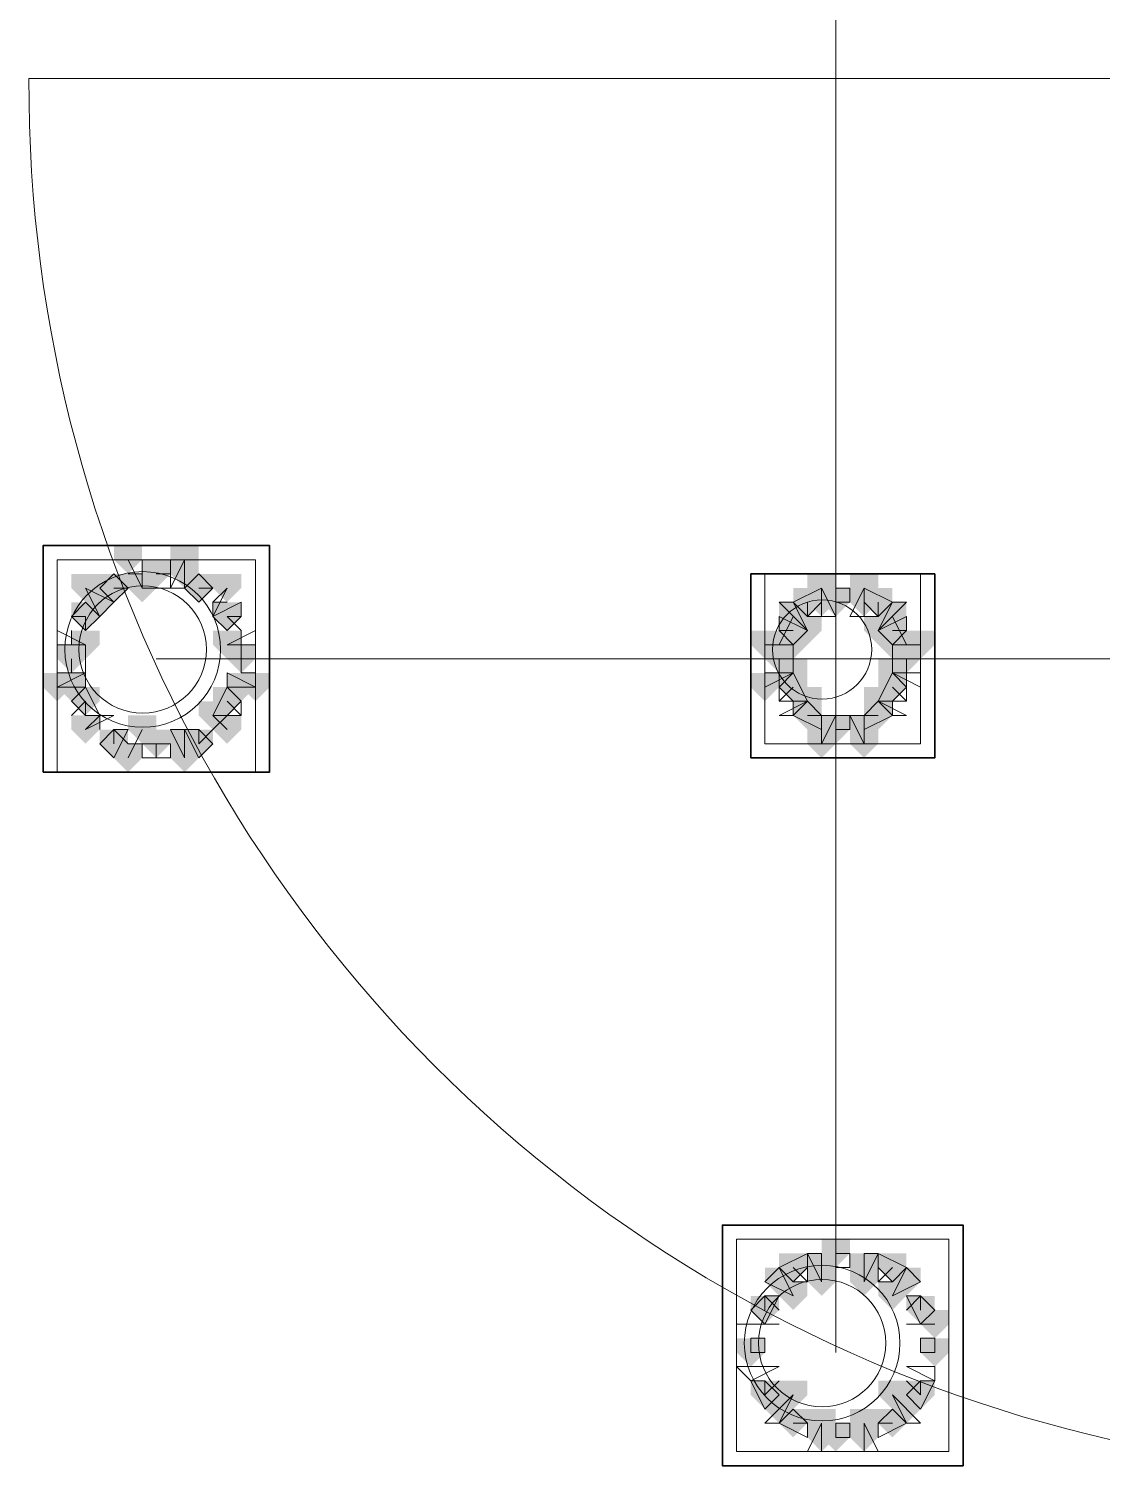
# Model space of a CAD drawing. Header units: millimetres. Extents: x 2315 to 4619, y 1334 to 1897.
# Drawn here: x 3928.01 to 3932.64, y 1548.68 to 1554.92 of the extents above; entities that cross this region are included whole.
import ezdxf

# ---------------------------------------------------------------- set-up
doc = ezdxf.new("R2010")
doc.units = ezdxf.units.MM
for name, color, linetype, true_color in [('PDF_10', 7, 'Continuous', 0x00b85c), ('PDF_AXIS', 7, 'Continuous', 0x00b85c), ('PDF_柱构件', 7, 'Continuous', 0x00b85c), ('PDF_转运站初步方案', 7, 'Continuous', 0x00b85c)]:
    doc.layers.add(name, color=color, linetype=linetype, true_color=true_color)
doc.layers.add('PDF_中心线层', color=1, linetype='Continuous')
doc.layers.add('PDF_粗实线层', color=7, linetype='Continuous')

msp = doc.modelspace()

# ---------------------------------------------------------------- hatches: boundary and pattern name
at = {"layer": 'PDF_10', "transparency": 33554559}
for points in [[(3928.5641, 1552.6298), (3928.5031, 1552.6298), (3928.5031, 1552.5687), (3928.5641, 1552.5076), (3928.6252, 1552.5687), (3928.6252, 1552.6298)], [(3928.5641, 1552.6298), (3928.5031, 1552.6298), (3928.5031, 1552.5687), (3928.5641, 1552.5076), (3928.6252, 1552.5687), (3928.6252, 1552.6298)], [(3928.5641, 1552.6298), (3928.5031, 1552.6298), (3928.5031, 1552.5687), (3928.5641, 1552.5076), (3928.6252, 1552.5687), (3928.6252, 1552.6298)], [(3928.3809, 1552.5687), (3928.3198, 1552.5687), (3928.3198, 1552.5076), (3928.3809, 1552.4466), (3928.442, 1552.5076), (3928.442, 1552.5687)], [(3928.3809, 1552.5687), (3928.3198, 1552.5687), (3928.3198, 1552.5076), (3928.3809, 1552.4466), (3928.442, 1552.5076), (3928.442, 1552.5687)], [(3928.3809, 1552.5687), (3928.3198, 1552.5687), (3928.3198, 1552.5076), (3928.3809, 1552.4466), (3928.442, 1552.5076), (3928.442, 1552.5687)], [(3928.7474, 1552.5687), (3928.6863, 1552.5687), (3928.6863, 1552.5076), (3928.7474, 1552.4466), (3928.8085, 1552.5076), (3928.8085, 1552.5687)], [(3928.7474, 1552.5687), (3928.6863, 1552.5687), (3928.6863, 1552.5076), (3928.7474, 1552.4466), (3928.8085, 1552.5076), (3928.8085, 1552.5687)], [(3928.7474, 1552.5687), (3928.6863, 1552.5687), (3928.6863, 1552.5076), (3928.7474, 1552.4466), (3928.8085, 1552.5076), (3928.8085, 1552.5687)], [(3931.3739, 1552.5076), (3931.3128, 1552.5076), (3931.3128, 1552.4466), (3931.3739, 1552.3855), (3931.4349, 1552.4466), (3931.4349, 1552.5076)], [(3931.3739, 1552.5076), (3931.3128, 1552.5076), (3931.3128, 1552.4466), (3931.3739, 1552.3855), (3931.4349, 1552.4466), (3931.4349, 1552.5076)], [(3931.496, 1552.5076), (3931.4349, 1552.5076), (3931.4349, 1552.4466), (3931.496, 1552.3855), (3931.5571, 1552.4466), (3931.5571, 1552.5076)], [(3931.496, 1552.5076), (3931.4349, 1552.5076), (3931.4349, 1552.4466), (3931.496, 1552.3855), (3931.5571, 1552.4466), (3931.5571, 1552.5076)], [(3931.6793, 1552.5076), (3931.6182, 1552.5076), (3931.6182, 1552.4466), (3931.6793, 1552.3855), (3931.7404, 1552.4466), (3931.7404, 1552.5076)], [(3931.6793, 1552.5076), (3931.6182, 1552.5076), (3931.6182, 1552.4466), (3931.6793, 1552.3855), (3931.7404, 1552.4466), (3931.7404, 1552.5076)], [(3928.2587, 1552.4466), (3928.1976, 1552.4466), (3928.1976, 1552.3855), (3928.2587, 1552.3244), (3928.3198, 1552.3855), (3928.3198, 1552.4466)], [(3928.2587, 1552.4466), (3928.1976, 1552.4466), (3928.1976, 1552.3855), (3928.2587, 1552.3244), (3928.3198, 1552.3855), (3928.3198, 1552.4466)], [(3928.8695, 1552.4466), (3928.8085, 1552.4466), (3928.8085, 1552.3855), (3928.8695, 1552.3244), (3928.9306, 1552.3855), (3928.9306, 1552.4466)], [(3928.8695, 1552.4466), (3928.8085, 1552.4466), (3928.8085, 1552.3855), (3928.8695, 1552.3244), (3928.9306, 1552.3855), (3928.9306, 1552.4466)], [(3931.3128, 1552.3855), (3931.2517, 1552.3855), (3931.2517, 1552.3244), (3931.3128, 1552.2633), (3931.3739, 1552.3244), (3931.3739, 1552.3855)], [(3931.3128, 1552.3855), (3931.2517, 1552.3855), (3931.2517, 1552.3244), (3931.3128, 1552.2633), (3931.3739, 1552.3244), (3931.3739, 1552.3855)], [(3931.7404, 1552.3855), (3931.6793, 1552.3855), (3931.6793, 1552.3244), (3931.7404, 1552.2633), (3931.8014, 1552.3244), (3931.8014, 1552.3855)], [(3931.7404, 1552.3855), (3931.6793, 1552.3855), (3931.6793, 1552.3244), (3931.7404, 1552.2633), (3931.8014, 1552.3244), (3931.8014, 1552.3855)], [(3928.1976, 1552.2633), (3928.1366, 1552.2633), (3928.1366, 1552.2022), (3928.1976, 1552.1412), (3928.2587, 1552.2022), (3928.2587, 1552.2633)], [(3928.1976, 1552.2633), (3928.1366, 1552.2633), (3928.1366, 1552.2022), (3928.1976, 1552.1412), (3928.2587, 1552.2022), (3928.2587, 1552.2633)], [(3928.1976, 1552.2633), (3928.1366, 1552.2633), (3928.1366, 1552.2022), (3928.1976, 1552.1412), (3928.2587, 1552.2022), (3928.2587, 1552.2633)], [(3928.9306, 1552.2633), (3928.8695, 1552.2633), (3928.8695, 1552.2022), (3928.9306, 1552.1412), (3928.9917, 1552.2022), (3928.9917, 1552.2633)], [(3928.9306, 1552.2633), (3928.8695, 1552.2633), (3928.8695, 1552.2022), (3928.9306, 1552.1412), (3928.9917, 1552.2022), (3928.9917, 1552.2633)], [(3931.2517, 1552.2633), (3931.1906, 1552.2633), (3931.1906, 1552.2022), (3931.2517, 1552.1412), (3931.3128, 1552.2022), (3931.3128, 1552.2633)], [(3931.2517, 1552.2633), (3931.1906, 1552.2633), (3931.1906, 1552.2022), (3931.2517, 1552.1412), (3931.3128, 1552.2022), (3931.3128, 1552.2633)], [(3931.2517, 1552.2633), (3931.1906, 1552.2633), (3931.1906, 1552.2022), (3931.2517, 1552.1412), (3931.3128, 1552.2022), (3931.3128, 1552.2633)], [(3931.8014, 1552.2633), (3931.7404, 1552.2633), (3931.7404, 1552.2022), (3931.8014, 1552.1412), (3931.8625, 1552.2022), (3931.8625, 1552.2633)], [(3931.8014, 1552.2633), (3931.7404, 1552.2633), (3931.7404, 1552.2022), (3931.8014, 1552.1412), (3931.8625, 1552.2022), (3931.8625, 1552.2633)], [(3931.8014, 1552.2633), (3931.7404, 1552.2633), (3931.7404, 1552.2022), (3931.8014, 1552.1412), (3931.8625, 1552.2022), (3931.8625, 1552.2633)], [(3931.3128, 1552.1412), (3931.2517, 1552.1412), (3931.2517, 1552.0801), (3931.3128, 1552.019), (3931.3739, 1552.0801), (3931.3739, 1552.1412)], [(3931.3128, 1552.1412), (3931.2517, 1552.1412), (3931.2517, 1552.0801), (3931.3128, 1552.019), (3931.3739, 1552.0801), (3931.3739, 1552.1412)], [(3931.7404, 1552.1412), (3931.6793, 1552.1412), (3931.6793, 1552.0801), (3931.7404, 1552.019), (3931.8014, 1552.0801), (3931.8014, 1552.1412)], [(3931.7404, 1552.1412), (3931.6793, 1552.1412), (3931.6793, 1552.0801), (3931.7404, 1552.019), (3931.8014, 1552.0801), (3931.8014, 1552.1412)], [(3928.2587, 1552.0801), (3928.1976, 1552.0801), (3928.1976, 1552.019), (3928.2587, 1551.9579), (3928.3198, 1552.019), (3928.3198, 1552.0801)], [(3928.2587, 1552.0801), (3928.1976, 1552.0801), (3928.1976, 1552.019), (3928.2587, 1551.9579), (3928.3198, 1552.019), (3928.3198, 1552.0801)], [(3928.8695, 1552.0801), (3928.8085, 1552.0801), (3928.8085, 1552.019), (3928.8695, 1551.9579), (3928.9306, 1552.019), (3928.9306, 1552.0801)], [(3928.8695, 1552.0801), (3928.8085, 1552.0801), (3928.8085, 1552.019), (3928.8695, 1551.9579), (3928.9306, 1552.019), (3928.9306, 1552.0801)], [(3931.3739, 1552.019), (3931.3128, 1552.019), (3931.3128, 1551.9579), (3931.3739, 1551.8968), (3931.4349, 1551.9579), (3931.4349, 1552.019)], [(3931.3739, 1552.019), (3931.3128, 1552.019), (3931.3128, 1551.9579), (3931.3739, 1551.8968), (3931.4349, 1551.9579), (3931.4349, 1552.019)], [(3931.3739, 1552.019), (3931.3128, 1552.019), (3931.3128, 1551.9579), (3931.3739, 1551.8968), (3931.4349, 1551.9579), (3931.4349, 1552.019)], [(3931.6793, 1552.019), (3931.6182, 1552.019), (3931.6182, 1551.9579), (3931.6793, 1551.8968), (3931.7404, 1551.9579), (3931.7404, 1552.019)], [(3931.6793, 1552.019), (3931.6182, 1552.019), (3931.6182, 1551.9579), (3931.6793, 1551.8968), (3931.7404, 1551.9579), (3931.7404, 1552.019)], [(3931.6793, 1552.019), (3931.6182, 1552.019), (3931.6182, 1551.9579), (3931.6793, 1551.8968), (3931.7404, 1551.9579), (3931.7404, 1552.019)], [(3931.496, 1551.9579), (3931.4349, 1551.9579), (3931.4349, 1551.8968), (3931.496, 1551.8357), (3931.5571, 1551.8968), (3931.5571, 1551.9579)], [(3931.496, 1551.9579), (3931.4349, 1551.9579), (3931.4349, 1551.8968), (3931.496, 1551.8357), (3931.5571, 1551.8968), (3931.5571, 1551.9579)], [(3928.3809, 1551.8968), (3928.3198, 1551.8968), (3928.3198, 1551.8357), (3928.3809, 1551.7747), (3928.442, 1551.8357), (3928.442, 1551.8968)], [(3928.3809, 1551.8968), (3928.3198, 1551.8968), (3928.3198, 1551.8357), (3928.3809, 1551.7747), (3928.442, 1551.8357), (3928.442, 1551.8968)], [(3928.5641, 1551.8968), (3928.5031, 1551.8968), (3928.5031, 1551.8357), (3928.5641, 1551.7747), (3928.6252, 1551.8357), (3928.6252, 1551.8968)], [(3928.5641, 1551.8968), (3928.5031, 1551.8968), (3928.5031, 1551.8357), (3928.5641, 1551.7747), (3928.6252, 1551.8357), (3928.6252, 1551.8968)], [(3928.7474, 1551.8968), (3928.6863, 1551.8968), (3928.6863, 1551.8357), (3928.7474, 1551.7747), (3928.8085, 1551.8357), (3928.8085, 1551.8968)], [(3928.7474, 1551.8968), (3928.6863, 1551.8968), (3928.6863, 1551.8357), (3928.7474, 1551.7747), (3928.8085, 1551.8357), (3928.8085, 1551.8968)], [(3931.496, 1549.6979), (3931.4349, 1549.6979), (3931.4349, 1549.6368), (3931.496, 1549.5757), (3931.5571, 1549.6368), (3931.5571, 1549.6979)], [(3931.496, 1549.6979), (3931.4349, 1549.6979), (3931.4349, 1549.6368), (3931.496, 1549.5757), (3931.5571, 1549.6368), (3931.5571, 1549.6979)], [(3931.3128, 1549.6368), (3931.2517, 1549.6368), (3931.2517, 1549.5757), (3931.3128, 1549.5147), (3931.3739, 1549.5757), (3931.3739, 1549.6368)], [(3931.3128, 1549.6368), (3931.2517, 1549.6368), (3931.2517, 1549.5757), (3931.3128, 1549.5147), (3931.3739, 1549.5757), (3931.3739, 1549.6368)], [(3931.7404, 1549.6368), (3931.6793, 1549.6368), (3931.6793, 1549.5757), (3931.7404, 1549.5147), (3931.8014, 1549.5757), (3931.8014, 1549.6368)], [(3931.7404, 1549.6368), (3931.6793, 1549.6368), (3931.6793, 1549.5757), (3931.7404, 1549.5147), (3931.8014, 1549.5757), (3931.8014, 1549.6368)], [(3931.1906, 1549.4536), (3931.1295, 1549.4536), (3931.1295, 1549.3925), (3931.1906, 1549.3314), (3931.2517, 1549.3925), (3931.2517, 1549.4536)], [(3931.1906, 1549.4536), (3931.1295, 1549.4536), (3931.1295, 1549.3925), (3931.1906, 1549.3314), (3931.2517, 1549.3925), (3931.2517, 1549.4536)], [(3931.8625, 1549.4536), (3931.8014, 1549.4536), (3931.8014, 1549.3925), (3931.8625, 1549.3314), (3931.9236, 1549.3925), (3931.9236, 1549.4536)], [(3931.8625, 1549.4536), (3931.8014, 1549.4536), (3931.8014, 1549.3925), (3931.8625, 1549.3314), (3931.9236, 1549.3925), (3931.9236, 1549.4536)], [(3931.1295, 1549.2703), (3931.0685, 1549.2703), (3931.0685, 1549.2093), (3931.1295, 1549.1482), (3931.1906, 1549.2093), (3931.1906, 1549.2703)], [(3931.1295, 1549.2703), (3931.0685, 1549.2703), (3931.0685, 1549.2093), (3931.1295, 1549.1482), (3931.1906, 1549.2093), (3931.1906, 1549.2703)], [(3931.9236, 1549.2703), (3931.8625, 1549.2703), (3931.8625, 1549.2093), (3931.9236, 1549.1482), (3931.9847, 1549.2093), (3931.9847, 1549.2703)], [(3931.9236, 1549.2703), (3931.8625, 1549.2703), (3931.8625, 1549.2093), (3931.9236, 1549.1482), (3931.9847, 1549.2093), (3931.9847, 1549.2703)], [(3931.1906, 1549.0871), (3931.1295, 1549.0871), (3931.1295, 1549.026), (3931.1906, 1548.9649), (3931.2517, 1549.026), (3931.2517, 1549.0871)], [(3931.1906, 1549.0871), (3931.1295, 1549.0871), (3931.1295, 1549.026), (3931.1906, 1548.9649), (3931.2517, 1549.026), (3931.2517, 1549.0871)], [(3931.8625, 1549.0871), (3931.8014, 1549.0871), (3931.8014, 1549.026), (3931.8625, 1548.9649), (3931.9236, 1549.026), (3931.9236, 1549.0871)], [(3931.8625, 1549.0871), (3931.8014, 1549.0871), (3931.8014, 1549.026), (3931.8625, 1548.9649), (3931.9236, 1549.026), (3931.9236, 1549.0871)], [(3931.3128, 1548.9649), (3931.2517, 1548.9649), (3931.2517, 1548.9039), (3931.3128, 1548.8428), (3931.3739, 1548.9039), (3931.3739, 1548.9649)], [(3931.3128, 1548.9649), (3931.2517, 1548.9649), (3931.2517, 1548.9039), (3931.3128, 1548.8428), (3931.3739, 1548.9039), (3931.3739, 1548.9649)], [(3931.7404, 1548.9649), (3931.6793, 1548.9649), (3931.6793, 1548.9039), (3931.7404, 1548.8428), (3931.8014, 1548.9039), (3931.8014, 1548.9649)], [(3931.7404, 1548.9649), (3931.6793, 1548.9649), (3931.6793, 1548.9039), (3931.7404, 1548.8428), (3931.8014, 1548.9039), (3931.8014, 1548.9649)], [(3931.496, 1548.9039), (3931.4349, 1548.9039), (3931.4349, 1548.8428), (3931.496, 1548.7817), (3931.5571, 1548.8428), (3931.5571, 1548.9039)], [(3931.496, 1548.9039), (3931.4349, 1548.9039), (3931.4349, 1548.8428), (3931.496, 1548.7817), (3931.5571, 1548.8428), (3931.5571, 1548.9039)]]:
    msp.add_hatch(color=6, dxfattribs=at).paths.add_polyline_path(points)
at = {"layer": 'PDF_柱构件', "transparency": 33554559}
for points in [[(3928.442, 1552.6909), (3928.3809, 1552.6909), (3928.3809, 1552.6298), (3928.442, 1552.5687), (3928.5031, 1552.6298), (3928.5031, 1552.6909)], [(3928.6863, 1552.6909), (3928.6252, 1552.6909), (3928.6252, 1552.6298), (3928.6863, 1552.5687), (3928.7474, 1552.6298), (3928.7474, 1552.6909)], [(3928.6863, 1552.6298), (3928.6252, 1552.6298), (3928.6252, 1552.5687), (3928.6863, 1552.5076), (3928.7474, 1552.5687), (3928.7474, 1552.6298)], [(3928.2587, 1552.5687), (3928.1976, 1552.5687), (3928.1976, 1552.5076), (3928.2587, 1552.4466), (3928.3198, 1552.5076), (3928.3198, 1552.5687)], [(3928.5031, 1552.5687), (3928.442, 1552.5687), (3928.442, 1552.5076), (3928.5031, 1552.4466), (3928.5641, 1552.5076), (3928.5641, 1552.5687)], [(3928.8695, 1552.5687), (3928.8085, 1552.5687), (3928.8085, 1552.5076), (3928.8695, 1552.4466), (3928.9306, 1552.5076), (3928.9306, 1552.5687)], [(3931.4349, 1552.5687), (3931.3739, 1552.5687), (3931.3739, 1552.5076), (3931.4349, 1552.4466), (3931.496, 1552.5076), (3931.496, 1552.5687)], [(3931.6182, 1552.5687), (3931.5571, 1552.5687), (3931.5571, 1552.5076), (3931.6182, 1552.4466), (3931.6793, 1552.5076), (3931.6793, 1552.5687)], [(3928.3198, 1552.5076), (3928.2587, 1552.5076), (3928.2587, 1552.4466), (3928.3198, 1552.3855), (3928.3809, 1552.4466), (3928.3809, 1552.5076)], [(3931.4349, 1552.5076), (3931.3739, 1552.5076), (3931.3739, 1552.4466), (3931.4349, 1552.3855), (3931.496, 1552.4466), (3931.496, 1552.5076)], [(3931.6182, 1552.5076), (3931.5571, 1552.5076), (3931.5571, 1552.4466), (3931.6182, 1552.3855), (3931.6793, 1552.4466), (3931.6793, 1552.5076)], [(3931.3128, 1552.4466), (3931.2517, 1552.4466), (3931.2517, 1552.3855), (3931.3128, 1552.3244), (3931.3739, 1552.3855), (3931.3739, 1552.4466)], [(3931.7404, 1552.4466), (3931.6793, 1552.4466), (3931.6793, 1552.3855), (3931.7404, 1552.3244), (3931.8014, 1552.3855), (3931.8014, 1552.4466)], [(3931.3739, 1552.3855), (3931.3128, 1552.3855), (3931.3128, 1552.3244), (3931.3739, 1552.2633), (3931.4349, 1552.3244), (3931.4349, 1552.3855)], [(3931.6793, 1552.3855), (3931.6182, 1552.3855), (3931.6182, 1552.3244), (3931.6793, 1552.2633), (3931.7404, 1552.3244), (3931.7404, 1552.3855)], [(3928.2587, 1552.3244), (3928.1976, 1552.3244), (3928.1976, 1552.2633), (3928.2587, 1552.2022), (3928.3198, 1552.2633), (3928.3198, 1552.3244)], [(3928.8695, 1552.3244), (3928.8085, 1552.3244), (3928.8085, 1552.2633), (3928.8695, 1552.2022), (3928.9306, 1552.2633), (3928.9306, 1552.3244)], [(3931.1906, 1552.3244), (3931.1295, 1552.3244), (3931.1295, 1552.2633), (3931.1906, 1552.2022), (3931.2517, 1552.2633), (3931.2517, 1552.3244)], [(3931.2517, 1552.3244), (3931.1906, 1552.3244), (3931.1906, 1552.2633), (3931.2517, 1552.2022), (3931.3128, 1552.2633), (3931.3128, 1552.3244)], [(3931.3128, 1552.3244), (3931.2517, 1552.3244), (3931.2517, 1552.2633), (3931.3128, 1552.2022), (3931.3739, 1552.2633), (3931.3739, 1552.3244)], [(3931.7404, 1552.3244), (3931.6793, 1552.3244), (3931.6793, 1552.2633), (3931.7404, 1552.2022), (3931.8014, 1552.2633), (3931.8014, 1552.3244)], [(3931.8014, 1552.3244), (3931.7404, 1552.3244), (3931.7404, 1552.2633), (3931.8014, 1552.2022), (3931.8625, 1552.2633), (3931.8625, 1552.3244)], [(3931.8625, 1552.3244), (3931.8014, 1552.3244), (3931.8014, 1552.2633), (3931.8625, 1552.2022), (3931.9236, 1552.2633), (3931.9236, 1552.3244)], [(3931.3128, 1552.2022), (3931.2517, 1552.2022), (3931.2517, 1552.1412), (3931.3128, 1552.0801), (3931.3739, 1552.1412), (3931.3739, 1552.2022)], [(3931.7404, 1552.2022), (3931.6793, 1552.2022), (3931.6793, 1552.1412), (3931.7404, 1552.0801), (3931.8014, 1552.1412), (3931.8014, 1552.2022)], [(3928.1366, 1552.1412), (3928.0755, 1552.1412), (3928.0755, 1552.0801), (3928.1366, 1552.019), (3928.1976, 1552.0801), (3928.1976, 1552.1412)], [(3928.1976, 1552.1412), (3928.1366, 1552.1412), (3928.1366, 1552.0801), (3928.1976, 1552.019), (3928.2587, 1552.0801), (3928.2587, 1552.1412)], [(3928.9306, 1552.1412), (3928.8695, 1552.1412), (3928.8695, 1552.0801), (3928.9306, 1552.019), (3928.9917, 1552.0801), (3928.9917, 1552.1412)], [(3928.9917, 1552.1412), (3928.9306, 1552.1412), (3928.9306, 1552.0801), (3928.9917, 1552.019), (3929.0528, 1552.0801), (3929.0528, 1552.1412)], [(3931.1906, 1552.1412), (3931.1295, 1552.1412), (3931.1295, 1552.0801), (3931.1906, 1552.019), (3931.2517, 1552.0801), (3931.2517, 1552.1412)], [(3931.3739, 1552.0801), (3931.3128, 1552.0801), (3931.3128, 1552.019), (3931.3739, 1551.9579), (3931.4349, 1552.019), (3931.4349, 1552.0801)], [(3931.6793, 1552.0801), (3931.6182, 1552.0801), (3931.6182, 1552.019), (3931.6793, 1551.9579), (3931.7404, 1552.019), (3931.7404, 1552.0801)], [(3928.8085, 1552.019), (3928.7474, 1552.019), (3928.7474, 1551.9579), (3928.8085, 1551.8968), (3928.8695, 1551.9579), (3928.8695, 1552.019)], [(3928.2587, 1551.9579), (3928.1976, 1551.9579), (3928.1976, 1551.8968), (3928.2587, 1551.8357), (3928.3198, 1551.8968), (3928.3198, 1551.9579)], [(3928.5031, 1551.9579), (3928.442, 1551.9579), (3928.442, 1551.8968), (3928.5031, 1551.8357), (3928.5641, 1551.8968), (3928.5641, 1551.9579)], [(3928.8695, 1551.9579), (3928.8085, 1551.9579), (3928.8085, 1551.8968), (3928.8695, 1551.8357), (3928.9306, 1551.8968), (3928.9306, 1551.9579)], [(3931.4349, 1551.9579), (3931.3739, 1551.9579), (3931.3739, 1551.8968), (3931.4349, 1551.8357), (3931.496, 1551.8968), (3931.496, 1551.9579)], [(3931.6182, 1551.9579), (3931.5571, 1551.9579), (3931.5571, 1551.8968), (3931.6182, 1551.8357), (3931.6793, 1551.8968), (3931.6793, 1551.9579)], [(3928.6863, 1551.8968), (3928.6252, 1551.8968), (3928.6252, 1551.8357), (3928.6863, 1551.7747), (3928.7474, 1551.8357), (3928.7474, 1551.8968)], [(3931.4349, 1551.8968), (3931.3739, 1551.8968), (3931.3739, 1551.8357), (3931.4349, 1551.7747), (3931.496, 1551.8357), (3931.496, 1551.8968)], [(3931.6182, 1551.8968), (3931.5571, 1551.8968), (3931.5571, 1551.8357), (3931.6182, 1551.7747), (3931.6793, 1551.8357), (3931.6793, 1551.8968)], [(3928.442, 1551.8357), (3928.3809, 1551.8357), (3928.3809, 1551.7747), (3928.442, 1551.7136), (3928.5031, 1551.7747), (3928.5031, 1551.8357)], [(3928.6863, 1551.8357), (3928.6252, 1551.8357), (3928.6252, 1551.7747), (3928.6863, 1551.7136), (3928.7474, 1551.7747), (3928.7474, 1551.8357)], [(3931.4349, 1549.6368), (3931.3739, 1549.6368), (3931.3739, 1549.5757), (3931.4349, 1549.5147), (3931.496, 1549.5757), (3931.496, 1549.6368)], [(3931.6182, 1549.6368), (3931.5571, 1549.6368), (3931.5571, 1549.5757), (3931.6182, 1549.5147), (3931.6793, 1549.5757), (3931.6793, 1549.6368)], [(3931.2517, 1549.5757), (3931.1906, 1549.5757), (3931.1906, 1549.5147), (3931.2517, 1549.4536), (3931.3128, 1549.5147), (3931.3128, 1549.5757)], [(3931.4349, 1549.5757), (3931.3739, 1549.5757), (3931.3739, 1549.5147), (3931.4349, 1549.4536), (3931.496, 1549.5147), (3931.496, 1549.5757)], [(3931.6182, 1549.5757), (3931.5571, 1549.5757), (3931.5571, 1549.5147), (3931.6182, 1549.4536), (3931.6793, 1549.5147), (3931.6793, 1549.5757)], [(3931.8014, 1549.5757), (3931.7404, 1549.5757), (3931.7404, 1549.5147), (3931.8014, 1549.4536), (3931.8625, 1549.5147), (3931.8625, 1549.5757)], [(3931.3128, 1549.5147), (3931.2517, 1549.5147), (3931.2517, 1549.4536), (3931.3128, 1549.3925), (3931.3739, 1549.4536), (3931.3739, 1549.5147)], [(3931.7404, 1549.5147), (3931.6793, 1549.5147), (3931.6793, 1549.4536), (3931.7404, 1549.3925), (3931.8014, 1549.4536), (3931.8014, 1549.5147)], [(3931.9236, 1549.3925), (3931.8625, 1549.3925), (3931.8625, 1549.3314), (3931.9236, 1549.2703), (3931.9847, 1549.3314), (3931.9847, 1549.3925)], [(3931.3128, 1549.0871), (3931.2517, 1549.0871), (3931.2517, 1549.026), (3931.3128, 1548.9649), (3931.3739, 1549.026), (3931.3739, 1549.0871)], [(3931.7404, 1549.0871), (3931.6793, 1549.0871), (3931.6793, 1549.026), (3931.7404, 1548.9649), (3931.8014, 1549.026), (3931.8014, 1549.0871)], [(3931.2517, 1549.026), (3931.1906, 1549.026), (3931.1906, 1548.9649), (3931.2517, 1548.9039), (3931.3128, 1548.9649), (3931.3128, 1549.026)], [(3931.8014, 1549.026), (3931.7404, 1549.026), (3931.7404, 1548.9649), (3931.8014, 1548.9039), (3931.8625, 1548.9649), (3931.8625, 1549.026)], [(3931.4349, 1548.9649), (3931.3739, 1548.9649), (3931.3739, 1548.9039), (3931.4349, 1548.8428), (3931.496, 1548.9039), (3931.496, 1548.9649)], [(3931.6182, 1548.9649), (3931.5571, 1548.9649), (3931.5571, 1548.9039), (3931.6182, 1548.8428), (3931.6793, 1548.9039), (3931.6793, 1548.9649)], [(3931.4349, 1548.9039), (3931.3739, 1548.9039), (3931.3739, 1548.8428), (3931.4349, 1548.7817), (3931.496, 1548.8428), (3931.496, 1548.9039)], [(3931.6182, 1548.9039), (3931.5571, 1548.9039), (3931.5571, 1548.8428), (3931.6182, 1548.7817), (3931.6793, 1548.8428), (3931.6793, 1548.9039)]]:
    msp.add_hatch(color=6, dxfattribs=at).paths.add_polyline_path(points)
at = {"layer": 'PDF_转运站初步方案', "transparency": 33554559}
for points in [[(3928.5641, 1552.6298), (3928.5031, 1552.6298), (3928.5031, 1552.5687), (3928.5641, 1552.5076), (3928.6252, 1552.5687), (3928.6252, 1552.6298)], [(3928.5641, 1552.6298), (3928.5031, 1552.6298), (3928.5031, 1552.5687), (3928.5641, 1552.5076), (3928.6252, 1552.5687), (3928.6252, 1552.6298)], [(3928.3809, 1552.5687), (3928.3198, 1552.5687), (3928.3198, 1552.5076), (3928.3809, 1552.4466), (3928.442, 1552.5076), (3928.442, 1552.5687)], [(3928.3809, 1552.5687), (3928.3198, 1552.5687), (3928.3198, 1552.5076), (3928.3809, 1552.4466), (3928.442, 1552.5076), (3928.442, 1552.5687)], [(3928.7474, 1552.5687), (3928.6863, 1552.5687), (3928.6863, 1552.5076), (3928.7474, 1552.4466), (3928.8085, 1552.5076), (3928.8085, 1552.5687)], [(3928.7474, 1552.5687), (3928.6863, 1552.5687), (3928.6863, 1552.5076), (3928.7474, 1552.4466), (3928.8085, 1552.5076), (3928.8085, 1552.5687)], [(3931.3739, 1552.5076), (3931.3128, 1552.5076), (3931.3128, 1552.4466), (3931.3739, 1552.3855), (3931.4349, 1552.4466), (3931.4349, 1552.5076)], [(3931.3739, 1552.5076), (3931.3128, 1552.5076), (3931.3128, 1552.4466), (3931.3739, 1552.3855), (3931.4349, 1552.4466), (3931.4349, 1552.5076)], [(3931.496, 1552.5076), (3931.4349, 1552.5076), (3931.4349, 1552.4466), (3931.496, 1552.3855), (3931.5571, 1552.4466), (3931.5571, 1552.5076)], [(3931.496, 1552.5076), (3931.4349, 1552.5076), (3931.4349, 1552.4466), (3931.496, 1552.3855), (3931.5571, 1552.4466), (3931.5571, 1552.5076)], [(3931.6793, 1552.5076), (3931.6182, 1552.5076), (3931.6182, 1552.4466), (3931.6793, 1552.3855), (3931.7404, 1552.4466), (3931.7404, 1552.5076)], [(3931.6793, 1552.5076), (3931.6182, 1552.5076), (3931.6182, 1552.4466), (3931.6793, 1552.3855), (3931.7404, 1552.4466), (3931.7404, 1552.5076)], [(3928.2587, 1552.4466), (3928.1976, 1552.4466), (3928.1976, 1552.3855), (3928.2587, 1552.3244), (3928.3198, 1552.3855), (3928.3198, 1552.4466)], [(3928.2587, 1552.4466), (3928.1976, 1552.4466), (3928.1976, 1552.3855), (3928.2587, 1552.3244), (3928.3198, 1552.3855), (3928.3198, 1552.4466)], [(3928.8695, 1552.4466), (3928.8085, 1552.4466), (3928.8085, 1552.3855), (3928.8695, 1552.3244), (3928.9306, 1552.3855), (3928.9306, 1552.4466)], [(3928.8695, 1552.4466), (3928.8085, 1552.4466), (3928.8085, 1552.3855), (3928.8695, 1552.3244), (3928.9306, 1552.3855), (3928.9306, 1552.4466)], [(3931.3128, 1552.3855), (3931.2517, 1552.3855), (3931.2517, 1552.3244), (3931.3128, 1552.2633), (3931.3739, 1552.3244), (3931.3739, 1552.3855)], [(3931.3128, 1552.3855), (3931.2517, 1552.3855), (3931.2517, 1552.3244), (3931.3128, 1552.2633), (3931.3739, 1552.3244), (3931.3739, 1552.3855)], [(3931.7404, 1552.3855), (3931.6793, 1552.3855), (3931.6793, 1552.3244), (3931.7404, 1552.2633), (3931.8014, 1552.3244), (3931.8014, 1552.3855)], [(3931.7404, 1552.3855), (3931.6793, 1552.3855), (3931.6793, 1552.3244), (3931.7404, 1552.2633), (3931.8014, 1552.3244), (3931.8014, 1552.3855)], [(3928.1976, 1552.2633), (3928.1366, 1552.2633), (3928.1366, 1552.2022), (3928.1976, 1552.1412), (3928.2587, 1552.2022), (3928.2587, 1552.2633)], [(3928.1976, 1552.2633), (3928.1366, 1552.2633), (3928.1366, 1552.2022), (3928.1976, 1552.1412), (3928.2587, 1552.2022), (3928.2587, 1552.2633)], [(3928.9306, 1552.2633), (3928.8695, 1552.2633), (3928.8695, 1552.2022), (3928.9306, 1552.1412), (3928.9917, 1552.2022), (3928.9917, 1552.2633)], [(3928.9306, 1552.2633), (3928.8695, 1552.2633), (3928.8695, 1552.2022), (3928.9306, 1552.1412), (3928.9917, 1552.2022), (3928.9917, 1552.2633)], [(3931.2517, 1552.2633), (3931.1906, 1552.2633), (3931.1906, 1552.2022), (3931.2517, 1552.1412), (3931.3128, 1552.2022), (3931.3128, 1552.2633)], [(3931.2517, 1552.2633), (3931.1906, 1552.2633), (3931.1906, 1552.2022), (3931.2517, 1552.1412), (3931.3128, 1552.2022), (3931.3128, 1552.2633)], [(3931.8014, 1552.2633), (3931.7404, 1552.2633), (3931.7404, 1552.2022), (3931.8014, 1552.1412), (3931.8625, 1552.2022), (3931.8625, 1552.2633)], [(3931.8014, 1552.2633), (3931.7404, 1552.2633), (3931.7404, 1552.2022), (3931.8014, 1552.1412), (3931.8625, 1552.2022), (3931.8625, 1552.2633)], [(3931.3128, 1552.1412), (3931.2517, 1552.1412), (3931.2517, 1552.0801), (3931.3128, 1552.019), (3931.3739, 1552.0801), (3931.3739, 1552.1412)], [(3931.3128, 1552.1412), (3931.2517, 1552.1412), (3931.2517, 1552.0801), (3931.3128, 1552.019), (3931.3739, 1552.0801), (3931.3739, 1552.1412)], [(3931.7404, 1552.1412), (3931.6793, 1552.1412), (3931.6793, 1552.0801), (3931.7404, 1552.019), (3931.8014, 1552.0801), (3931.8014, 1552.1412)], [(3931.7404, 1552.1412), (3931.6793, 1552.1412), (3931.6793, 1552.0801), (3931.7404, 1552.019), (3931.8014, 1552.0801), (3931.8014, 1552.1412)], [(3928.2587, 1552.0801), (3928.1976, 1552.0801), (3928.1976, 1552.019), (3928.2587, 1551.9579), (3928.3198, 1552.019), (3928.3198, 1552.0801)], [(3928.2587, 1552.0801), (3928.1976, 1552.0801), (3928.1976, 1552.019), (3928.2587, 1551.9579), (3928.3198, 1552.019), (3928.3198, 1552.0801)], [(3928.8695, 1552.0801), (3928.8085, 1552.0801), (3928.8085, 1552.019), (3928.8695, 1551.9579), (3928.9306, 1552.019), (3928.9306, 1552.0801)], [(3928.8695, 1552.0801), (3928.8085, 1552.0801), (3928.8085, 1552.019), (3928.8695, 1551.9579), (3928.9306, 1552.019), (3928.9306, 1552.0801)], [(3931.3739, 1552.019), (3931.3128, 1552.019), (3931.3128, 1551.9579), (3931.3739, 1551.8968), (3931.4349, 1551.9579), (3931.4349, 1552.019)], [(3931.3739, 1552.019), (3931.3128, 1552.019), (3931.3128, 1551.9579), (3931.3739, 1551.8968), (3931.4349, 1551.9579), (3931.4349, 1552.019)], [(3931.6793, 1552.019), (3931.6182, 1552.019), (3931.6182, 1551.9579), (3931.6793, 1551.8968), (3931.7404, 1551.9579), (3931.7404, 1552.019)], [(3931.6793, 1552.019), (3931.6182, 1552.019), (3931.6182, 1551.9579), (3931.6793, 1551.8968), (3931.7404, 1551.9579), (3931.7404, 1552.019)], [(3931.496, 1551.9579), (3931.4349, 1551.9579), (3931.4349, 1551.8968), (3931.496, 1551.8357), (3931.5571, 1551.8968), (3931.5571, 1551.9579)], [(3931.496, 1551.9579), (3931.4349, 1551.9579), (3931.4349, 1551.8968), (3931.496, 1551.8357), (3931.5571, 1551.8968), (3931.5571, 1551.9579)], [(3928.3809, 1551.8968), (3928.3198, 1551.8968), (3928.3198, 1551.8357), (3928.3809, 1551.7747), (3928.442, 1551.8357), (3928.442, 1551.8968)], [(3928.3809, 1551.8968), (3928.3198, 1551.8968), (3928.3198, 1551.8357), (3928.3809, 1551.7747), (3928.442, 1551.8357), (3928.442, 1551.8968)], [(3928.5641, 1551.8968), (3928.5031, 1551.8968), (3928.5031, 1551.8357), (3928.5641, 1551.7747), (3928.6252, 1551.8357), (3928.6252, 1551.8968)], [(3928.5641, 1551.8968), (3928.5031, 1551.8968), (3928.5031, 1551.8357), (3928.5641, 1551.7747), (3928.6252, 1551.8357), (3928.6252, 1551.8968)], [(3928.7474, 1551.8968), (3928.6863, 1551.8968), (3928.6863, 1551.8357), (3928.7474, 1551.7747), (3928.8085, 1551.8357), (3928.8085, 1551.8968)], [(3928.7474, 1551.8968), (3928.6863, 1551.8968), (3928.6863, 1551.8357), (3928.7474, 1551.7747), (3928.8085, 1551.8357), (3928.8085, 1551.8968)], [(3931.496, 1549.6979), (3931.4349, 1549.6979), (3931.4349, 1549.6368), (3931.496, 1549.5757), (3931.5571, 1549.6368), (3931.5571, 1549.6979)], [(3931.496, 1549.6979), (3931.4349, 1549.6979), (3931.4349, 1549.6368), (3931.496, 1549.5757), (3931.5571, 1549.6368), (3931.5571, 1549.6979)], [(3931.3128, 1549.6368), (3931.2517, 1549.6368), (3931.2517, 1549.5757), (3931.3128, 1549.5147), (3931.3739, 1549.5757), (3931.3739, 1549.6368)], [(3931.3128, 1549.6368), (3931.2517, 1549.6368), (3931.2517, 1549.5757), (3931.3128, 1549.5147), (3931.3739, 1549.5757), (3931.3739, 1549.6368)], [(3931.7404, 1549.6368), (3931.6793, 1549.6368), (3931.6793, 1549.5757), (3931.7404, 1549.5147), (3931.8014, 1549.5757), (3931.8014, 1549.6368)], [(3931.7404, 1549.6368), (3931.6793, 1549.6368), (3931.6793, 1549.5757), (3931.7404, 1549.5147), (3931.8014, 1549.5757), (3931.8014, 1549.6368)], [(3931.1906, 1549.4536), (3931.1295, 1549.4536), (3931.1295, 1549.3925), (3931.1906, 1549.3314), (3931.2517, 1549.3925), (3931.2517, 1549.4536)], [(3931.1906, 1549.4536), (3931.1295, 1549.4536), (3931.1295, 1549.3925), (3931.1906, 1549.3314), (3931.2517, 1549.3925), (3931.2517, 1549.4536)], [(3931.8625, 1549.4536), (3931.8014, 1549.4536), (3931.8014, 1549.3925), (3931.8625, 1549.3314), (3931.9236, 1549.3925), (3931.9236, 1549.4536)], [(3931.8625, 1549.4536), (3931.8014, 1549.4536), (3931.8014, 1549.3925), (3931.8625, 1549.3314), (3931.9236, 1549.3925), (3931.9236, 1549.4536)], [(3931.1295, 1549.2703), (3931.0685, 1549.2703), (3931.0685, 1549.2093), (3931.1295, 1549.1482), (3931.1906, 1549.2093), (3931.1906, 1549.2703)], [(3931.1295, 1549.2703), (3931.0685, 1549.2703), (3931.0685, 1549.2093), (3931.1295, 1549.1482), (3931.1906, 1549.2093), (3931.1906, 1549.2703)], [(3931.9236, 1549.2703), (3931.8625, 1549.2703), (3931.8625, 1549.2093), (3931.9236, 1549.1482), (3931.9847, 1549.2093), (3931.9847, 1549.2703)], [(3931.9236, 1549.2703), (3931.8625, 1549.2703), (3931.8625, 1549.2093), (3931.9236, 1549.1482), (3931.9847, 1549.2093), (3931.9847, 1549.2703)], [(3931.1906, 1549.0871), (3931.1295, 1549.0871), (3931.1295, 1549.026), (3931.1906, 1548.9649), (3931.2517, 1549.026), (3931.2517, 1549.0871)], [(3931.1906, 1549.0871), (3931.1295, 1549.0871), (3931.1295, 1549.026), (3931.1906, 1548.9649), (3931.2517, 1549.026), (3931.2517, 1549.0871)], [(3931.8625, 1549.0871), (3931.8014, 1549.0871), (3931.8014, 1549.026), (3931.8625, 1548.9649), (3931.9236, 1549.026), (3931.9236, 1549.0871)], [(3931.8625, 1549.0871), (3931.8014, 1549.0871), (3931.8014, 1549.026), (3931.8625, 1548.9649), (3931.9236, 1549.026), (3931.9236, 1549.0871)], [(3931.3128, 1548.9649), (3931.2517, 1548.9649), (3931.2517, 1548.9039), (3931.3128, 1548.8428), (3931.3739, 1548.9039), (3931.3739, 1548.9649)], [(3931.3128, 1548.9649), (3931.2517, 1548.9649), (3931.2517, 1548.9039), (3931.3128, 1548.8428), (3931.3739, 1548.9039), (3931.3739, 1548.9649)], [(3931.7404, 1548.9649), (3931.6793, 1548.9649), (3931.6793, 1548.9039), (3931.7404, 1548.8428), (3931.8014, 1548.9039), (3931.8014, 1548.9649)], [(3931.7404, 1548.9649), (3931.6793, 1548.9649), (3931.6793, 1548.9039), (3931.7404, 1548.8428), (3931.8014, 1548.9039), (3931.8014, 1548.9649)], [(3931.496, 1548.9039), (3931.4349, 1548.9039), (3931.4349, 1548.8428), (3931.496, 1548.7817), (3931.5571, 1548.8428), (3931.5571, 1548.9039)], [(3931.496, 1548.9039), (3931.4349, 1548.9039), (3931.4349, 1548.8428), (3931.496, 1548.7817), (3931.5571, 1548.8428), (3931.5571, 1548.9039)]]:
    msp.add_hatch(color=6, dxfattribs=at).paths.add_polyline_path(points)

# ---------------------------------------------------------------- linework, layer by layer
at = {"layer": 'PDF_10', "color": 6, "lineweight": 18}
for points in [[(3928.6252, 1552.5687), (3928.5641, 1552.5687)], [(3928.442, 1552.5076), (3928.3809, 1552.5076)], [(3928.8085, 1552.5076), (3928.7474, 1552.5076)], [(3931.5571, 1552.4466), (3931.496, 1552.4466), (3931.496, 1552.5076)], [(3931.4349, 1552.4466), (3931.3739, 1552.3855), (3931.3739, 1552.4466)], [(3931.6793, 1552.4466), (3931.6793, 1552.3855), (3931.6182, 1552.4466)], [(3928.1976, 1552.3855), (3928.2587, 1552.3855), (3928.2587, 1552.3244)], [(3928.9306, 1552.3244), (3928.8695, 1552.3855), (3928.9306, 1552.3855)], [(3931.3128, 1552.3855), (3931.2517, 1552.2633)], [(3931.8014, 1552.2633), (3931.7404, 1552.3855)], [(3931.3128, 1552.3244), (3931.2517, 1552.3244)], [(3931.7404, 1552.3244), (3931.8014, 1552.3244)], [(3928.1976, 1552.2022), (3928.1976, 1552.1412)], [(3928.9306, 1552.1412), (3928.9306, 1552.2022), (3928.9917, 1552.2022)], [(3931.2517, 1552.2022), (3931.2517, 1552.1412)], [(3931.8014, 1552.1412), (3931.8014, 1552.2022)], [(3931.2517, 1552.0801), (3931.3128, 1552.019)], [(3931.3128, 1552.0801), (3931.2517, 1552.019)], [(3931.7404, 1552.019), (3931.8014, 1552.0801)], [(3931.7404, 1552.0801), (3931.8014, 1552.019)], [(3928.1976, 1551.9579), (3928.2587, 1552.019), (3928.2587, 1551.9579)], [(3928.8695, 1551.9579), (3928.9306, 1552.019)], [(3928.8695, 1552.019), (3928.9306, 1551.9579)], [(3931.3739, 1551.9579), (3931.4349, 1551.9579)], [(3931.496, 1551.9579), (3931.496, 1551.8968), (3931.5571, 1551.8968)], [(3931.6182, 1551.9579), (3931.6793, 1551.9579)], [(3928.3809, 1551.8357), (3928.3809, 1551.8968), (3928.442, 1551.8357)], [(3928.7474, 1551.8968), (3928.7474, 1551.8357), (3928.8085, 1551.8968)], [(3928.5641, 1551.7747), (3928.5641, 1551.8357), (3928.6252, 1551.8357)], [(3931.496, 1549.5757), (3931.496, 1549.6368), (3931.5571, 1549.6368)], [(3931.3128, 1549.5147), (3931.3739, 1549.5757)], [(3931.3739, 1549.5147), (3931.3128, 1549.5757)], [(3931.6793, 1549.5757), (3931.7404, 1549.5147)], [(3931.6793, 1549.5147), (3931.7404, 1549.5757)], [(3931.1906, 1549.3925), (3931.1906, 1549.4536), (3931.2517, 1549.3925)], [(3931.8014, 1549.3925), (3931.8625, 1549.4536), (3931.8625, 1549.3925)], [(3931.1906, 1549.2093), (3931.1295, 1549.2093), (3931.1295, 1549.2703)], [(3931.9236, 1549.2703), (3931.9236, 1549.2093), (3931.8625, 1549.2093)], [(3931.2517, 1549.0871), (3931.1906, 1549.026), (3931.1906, 1549.0871)], [(3931.8625, 1549.0871), (3931.8625, 1549.026), (3931.8014, 1549.0871)], [(3931.3128, 1548.9039), (3931.3739, 1548.9039), (3931.3128, 1548.9039)], [(3931.5571, 1548.8428), (3931.496, 1548.8428), (3931.496, 1548.9039)], [(3931.7404, 1548.9039), (3931.6793, 1548.9039), (3931.7404, 1548.9039)]]:
    msp.add_lwpolyline(points, dxfattribs=at)
at = {"layer": 'PDF_AXIS', "color": 6, "lineweight": 18}
for points in [[(3928.1366, 1551.7136), (3928.1366, 1552.6298), (3928.9917, 1552.6298), (3928.9917, 1551.7136)], [(3931.1906, 1551.8357), (3931.1906, 1552.5687), (3931.8625, 1552.5687), (3931.8625, 1551.8357)], [(3931.9847, 1548.7817), (3931.9847, 1549.6979), (3931.0685, 1549.6979), (3931.0685, 1548.7817)]]:
    msp.add_lwpolyline(points, close=True, dxfattribs=at)
at = {"layer": 'PDF_中心线层', "color": 6, "lineweight": 18}
for points in [[(3931.496, 1549.2093), (3931.496, 1560.1428)], [(3928.0144, 1554.7066), (3940.0474, 1554.7066), (3928.0144, 1554.7066)], [(3939.4977, 1552.2022), (3928.5641, 1552.2022)]]:
    msp.add_lwpolyline(points, dxfattribs=at)
msp.add_arc((3934.0103, 1554.6804), 5.9959, 179.7499, 300.5105, dxfattribs=at)
at = {"layer": 'PDF_柱构件', "color": 6, "lineweight": 18}
for points in [[(3928.442, 1552.6298), (3928.5031, 1552.5076)], [(3928.6252, 1552.5076), (3928.5031, 1552.5076), (3928.5031, 1552.6298), (3928.6252, 1552.6298)], [(3928.6863, 1552.6298), (3928.6863, 1552.5076), (3928.6252, 1552.5076)], [(3928.442, 1552.5076), (3928.3809, 1552.4466), (3928.3198, 1552.5076), (3928.3809, 1552.5687)], [(3928.7474, 1552.4466), (3928.6863, 1552.5076), (3928.7474, 1552.5687), (3928.8085, 1552.5076)], [(3928.2587, 1552.5076), (3928.3809, 1552.4466), (3928.3198, 1552.3855)], [(3928.8695, 1552.5076), (3928.8085, 1552.3855), (3928.8085, 1552.4466)], [(3931.4349, 1552.3855), (3931.3739, 1552.3855), (3931.3128, 1552.4466), (3931.4349, 1552.5076)], [(3931.4349, 1552.5076), (3931.496, 1552.3855), (3931.4349, 1552.3855)], [(3931.5571, 1552.4466), (3931.496, 1552.4466), (3931.496, 1552.5076), (3931.5571, 1552.5076)], [(3931.6182, 1552.5076), (3931.6182, 1552.3855), (3931.5571, 1552.3855)], [(3931.6793, 1552.3855), (3931.6182, 1552.3855), (3931.6182, 1552.5076), (3931.7404, 1552.4466)], [(3928.3198, 1552.3855), (3928.2587, 1552.3244), (3928.1976, 1552.3855), (3928.2587, 1552.4466)], [(3928.8695, 1552.3244), (3928.8085, 1552.3855), (3928.9306, 1552.4466), (3928.9306, 1552.3855)], [(3931.3128, 1552.4466), (3931.3739, 1552.3244), (3931.2517, 1552.4466)], [(3931.8014, 1552.4466), (3931.6793, 1552.3244), (3931.7404, 1552.4466)], [(3931.3739, 1552.3244), (3931.3128, 1552.2633), (3931.2517, 1552.3244), (3931.2517, 1552.3855)], [(3931.7404, 1552.2633), (3931.6793, 1552.3244), (3931.8014, 1552.3855), (3931.8014, 1552.3244)], [(3928.1366, 1552.3244), (3928.2587, 1552.2633), (3928.1366, 1552.2633)], [(3928.9917, 1552.2633), (3928.8695, 1552.2633), (3928.9917, 1552.3244)], [(3928.2587, 1552.2633), (3928.2587, 1552.1412), (3928.1366, 1552.1412), (3928.1366, 1552.2633)], [(3928.9306, 1552.1412), (3928.9306, 1552.2633), (3928.9917, 1552.2633), (3928.9917, 1552.1412)], [(3931.1906, 1552.2633), (3931.3128, 1552.2633)], [(3931.3128, 1552.2633), (3931.3128, 1552.1412), (3931.1906, 1552.1412), (3931.1906, 1552.2633)], [(3931.8625, 1552.2633), (3931.7404, 1552.2633)], [(3931.7404, 1552.1412), (3931.7404, 1552.2633), (3931.8625, 1552.2633), (3931.8625, 1552.1412)], [(3928.1366, 1552.0801), (3928.2587, 1552.1412), (3928.2587, 1552.0801)], [(3928.9917, 1552.0801), (3928.8695, 1552.0801), (3928.8695, 1552.1412)], [(3931.1906, 1552.0801), (3931.3128, 1552.1412)], [(3931.3128, 1552.1412), (3931.3739, 1552.019), (3931.2517, 1552.019), (3931.2517, 1552.0801)], [(3931.6793, 1552.019), (3931.7404, 1552.1412), (3931.8014, 1552.0801), (3931.8014, 1552.019)], [(3931.8625, 1552.0801), (3931.7404, 1552.1412), (3931.8625, 1552.1412)], [(3928.2587, 1552.0801), (3928.3198, 1551.9579), (3928.2587, 1551.9579), (3928.1976, 1552.019)], [(3928.8085, 1551.9579), (3928.8695, 1552.0801), (3928.9306, 1552.019), (3928.9306, 1551.9579)], [(3931.2517, 1551.9579), (3931.3739, 1552.019), (3931.3128, 1551.9579)], [(3931.3739, 1552.019), (3931.4349, 1551.9579), (3931.4349, 1551.8968), (3931.3128, 1551.9579)], [(3931.6182, 1551.9579), (3931.6793, 1552.019), (3931.7404, 1551.9579), (3931.6182, 1551.8968)], [(3928.2587, 1551.8968), (3928.3198, 1551.9579), (3928.3809, 1551.9579)], [(3928.8695, 1551.8968), (3928.8085, 1551.9579)], [(3931.4349, 1551.8357), (3931.4349, 1551.9579), (3931.496, 1551.9579)], [(3931.496, 1551.9579), (3931.5571, 1551.9579), (3931.5571, 1551.8968), (3931.496, 1551.8968)], [(3931.6182, 1551.8357), (3931.5571, 1551.9579), (3931.6182, 1551.9579)], [(3928.3809, 1551.8968), (3928.442, 1551.8968), (3928.3809, 1551.7747), (3928.3198, 1551.8357)], [(3928.442, 1551.7747), (3928.5031, 1551.8968)], [(3928.6863, 1551.7747), (3928.6252, 1551.8968), (3928.6863, 1551.8968)], [(3928.6863, 1551.8968), (3928.7474, 1551.8968), (3928.8085, 1551.8357), (3928.7474, 1551.7747)], [(3928.5031, 1551.8357), (3928.6252, 1551.8357), (3928.6252, 1551.7747), (3928.5031, 1551.7747)], [(3931.3128, 1549.5147), (3931.3739, 1549.5147), (3931.3739, 1549.6368), (3931.2517, 1549.5757)], [(3931.3739, 1549.6368), (3931.4349, 1549.5147), (3931.4349, 1549.6368)], [(3931.496, 1549.5757), (3931.5571, 1549.5757), (3931.5571, 1549.6368), (3931.496, 1549.6368)], [(3931.6182, 1549.6368), (3931.6182, 1549.5147), (3931.6793, 1549.6368)], [(3931.6793, 1549.5147), (3931.7404, 1549.5147), (3931.8014, 1549.5757), (3931.6793, 1549.6368)], [(3931.1906, 1549.5147), (3931.3128, 1549.4536), (3931.2517, 1549.5757)], [(3931.8014, 1549.5757), (3931.7404, 1549.4536), (3931.8625, 1549.5147)], [(3931.1906, 1549.3314), (3931.2517, 1549.4536), (3931.1906, 1549.4536), (3931.1295, 1549.3925)], [(3931.8014, 1549.4536), (3931.8625, 1549.3314), (3931.9236, 1549.3925), (3931.8625, 1549.4536)], [(3931.0685, 1549.3314), (3931.1906, 1549.3314), (3931.2517, 1549.3314), (3931.1295, 1549.3314)], [(3931.9236, 1549.3314), (3931.8014, 1549.3314), (3931.8625, 1549.3314)], [(3931.1906, 1549.2093), (3931.1906, 1549.2703), (3931.1295, 1549.2703), (3931.1295, 1549.2093)], [(3931.8625, 1549.2703), (3931.8625, 1549.2093), (3931.9236, 1549.2093), (3931.9236, 1549.2703)], [(3931.1295, 1549.0871), (3931.2517, 1549.1482), (3931.1906, 1549.1482), (3931.0685, 1549.1482)], [(3931.2517, 1549.026), (3931.1906, 1549.0871), (3931.1295, 1549.0871), (3931.1906, 1548.9649)], [(3931.8625, 1549.0871), (3931.8014, 1549.026), (3931.8625, 1548.9649), (3931.9236, 1549.0871)], [(3931.2517, 1548.9039), (3931.3128, 1549.026), (3931.1906, 1548.9039)], [(3931.8625, 1548.9039), (3931.7404, 1549.026), (3931.8014, 1548.9039)], [(3931.3739, 1548.9039), (3931.3128, 1548.9649), (3931.2517, 1548.9039), (3931.3739, 1548.8428)], [(3931.7404, 1548.9649), (3931.6793, 1548.9039), (3931.6793, 1548.8428), (3931.8014, 1548.9039)], [(3931.4349, 1548.7817), (3931.4349, 1548.9039), (3931.3739, 1548.7817)], [(3931.5571, 1548.9039), (3931.496, 1548.9039), (3931.496, 1548.8428), (3931.5571, 1548.8428)], [(3931.6793, 1548.7817), (3931.6182, 1548.9039), (3931.6182, 1548.7817)]]:
    msp.add_lwpolyline(points, close=True, dxfattribs=at)
for points in [[(3928.5031, 1552.5687), (3928.442, 1552.5687)], [(3928.8695, 1552.4466), (3928.8085, 1552.4466)], [(3928.1976, 1552.3244), (3928.1976, 1552.2633)], [(3928.9306, 1552.2633), (3928.9306, 1552.3244)], [(3931.2517, 1552.1412), (3931.2517, 1552.0801)], [(3931.8014, 1552.0801), (3931.8014, 1552.1412)], [(3931.3128, 1552.019), (3931.3128, 1551.9579)], [(3931.7404, 1551.9579), (3931.6793, 1552.019), (3931.8014, 1551.9579), (3931.7404, 1551.9579), (3931.7404, 1552.019)], [(3928.3198, 1551.9579), (3928.3198, 1551.8968)], [(3928.8085, 1551.8968), (3928.8695, 1551.9579)], [(3928.442, 1551.8357), (3928.5031, 1551.8357)], [(3931.1295, 1549.3314), (3931.1906, 1549.3314)], [(3931.8625, 1549.3314), (3931.9236, 1549.3314)], [(3931.1906, 1549.1482), (3931.1295, 1549.1482)], [(3931.8625, 1549.1482), (3931.9236, 1549.1482), (3931.8625, 1549.1482), (3931.8014, 1549.1482), (3931.9236, 1549.0871), (3931.9236, 1549.1482)]]:
    msp.add_lwpolyline(points, dxfattribs=at)
at = {"layer": 'PDF_粗实线层', "color": 6, "lineweight": 35}
for points in [[(3928.0755, 1551.7136), (3928.0755, 1552.6909), (3929.0528, 1552.6909), (3929.0528, 1551.7136)], [(3931.1295, 1551.7747), (3931.9236, 1551.7747), (3931.9236, 1552.5687), (3931.1295, 1552.5687)], [(3932.0458, 1548.7206), (3932.0458, 1549.759), (3931.0074, 1549.759), (3931.0074, 1548.7206)]]:
    msp.add_lwpolyline(points, close=True, dxfattribs=at)
at = {"layer": 'PDF_转运站初步方案', "color": 6, "lineweight": 18}
for centre, radius in [((3928.5054, 1552.2426), 0.3359), ((3928.5054, 1552.2426), 0.2749), ((3931.4374, 1552.2426), 0.2138), ((3931.4374, 1552.2426), 0.2138), ((3931.4374, 1549.2495), 0.3359), ((3931.4374, 1549.2495), 0.2749)]:
    msp.add_circle(centre, radius, dxfattribs=at)

doc.saveas('drawing.dxf')
